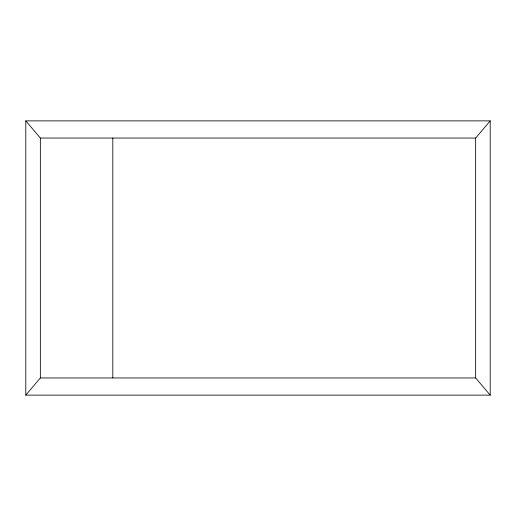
<?xml version="1.0" encoding="UTF-8"?>
<svg xmlns="http://www.w3.org/2000/svg" width="516" height="516" viewBox="0 0 516 516"><rect width="100%" height="100%" fill="white"/><g stroke="black" fill="none" stroke-linecap="round" stroke-linejoin="round"><path stroke-width="0.77" d="M25.8 395.127L40.345 377.951L40.345 138.049L25.8 120.873L490.2 120.873L490.2 395.127L25.8 395.127L25.8 120.873M490.2 395.127L475.655 377.951L475.655 138.049L490.2 120.873M40.345 138.049L475.655 138.049M40.345 377.951L475.655 377.951M112.817 138.049L112.817 377.951"/></g></svg>
